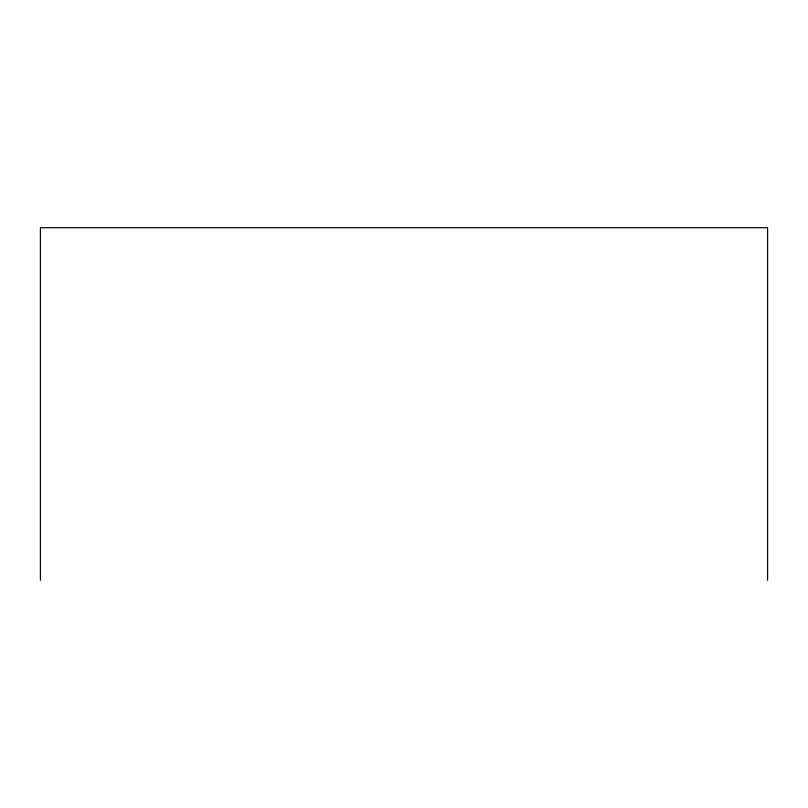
<?xml version="1.0" encoding="UTF-8"?>
<svg xmlns="http://www.w3.org/2000/svg" width="808" height="808" viewBox="0 0 808 808"><rect width="100%" height="100%" fill="white"/><g stroke="black" fill="none" stroke-linecap="round" stroke-linejoin="round"><path stroke-width="1.21" d="M767.6 580.326L767.6 227.674L40.4 227.674L40.4 580.326"/></g></svg>
